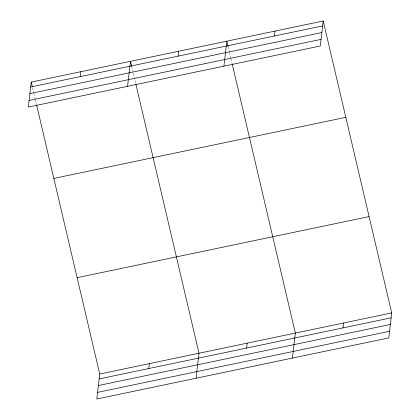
<?xml version="1.0" encoding="UTF-8"?>
<svg xmlns="http://www.w3.org/2000/svg" width="420" height="420" viewBox="0 0 420 420"><rect width="100%" height="100%" fill="white"/><g stroke="black" fill="none" stroke-linecap="round" stroke-linejoin="round"><path stroke-width="0.32" stroke-dasharray="2.1 1.58" d="M228.197 46.862L229.383 51.933M229.53 52.563L230.869 58.27M231.021 58.905L232.06 63.341M131.696 66.386L135.707 83.496M32.571 87.785L33.763 92.857M33.91 93.492L35.248 99.194M35.396 99.829L36.44 104.265"/><path stroke-width="0.63" d="M31.232 82.084L28.297 107.079L320.271 45.995L323.206 21L31.232 82.084L32.277 86.52M80.294 76.608L80.871 71.699M127.57 86.31L130.505 61.315L131.696 66.386M36.587 104.9L99.729 374.005L96.794 399L388.768 337.916L391.703 312.921L323.206 21M178.101 56.149L178.678 51.235M148.79 368.534L149.363 363.62M223.918 66.15L226.858 41.16L228.044 46.226M196.066 378.231L199.001 353.236L135.859 84.131M274.454 35.989L275.032 31.08M246.598 348.07L247.175 343.161M292.415 358.076L295.349 333.081L232.208 63.971M342.951 327.915L343.529 323.001M30.655 86.992L322.628 25.909M29.878 93.623L321.851 32.539M29.075 100.448L321.048 39.365M53.839 178.416L345.812 117.332M77.128 277.673L369.101 216.589M99.729 374.005L391.703 312.921M99.152 378.919L391.125 317.835M98.374 385.544L390.348 324.461M97.571 392.375L389.545 331.291"/></g></svg>
